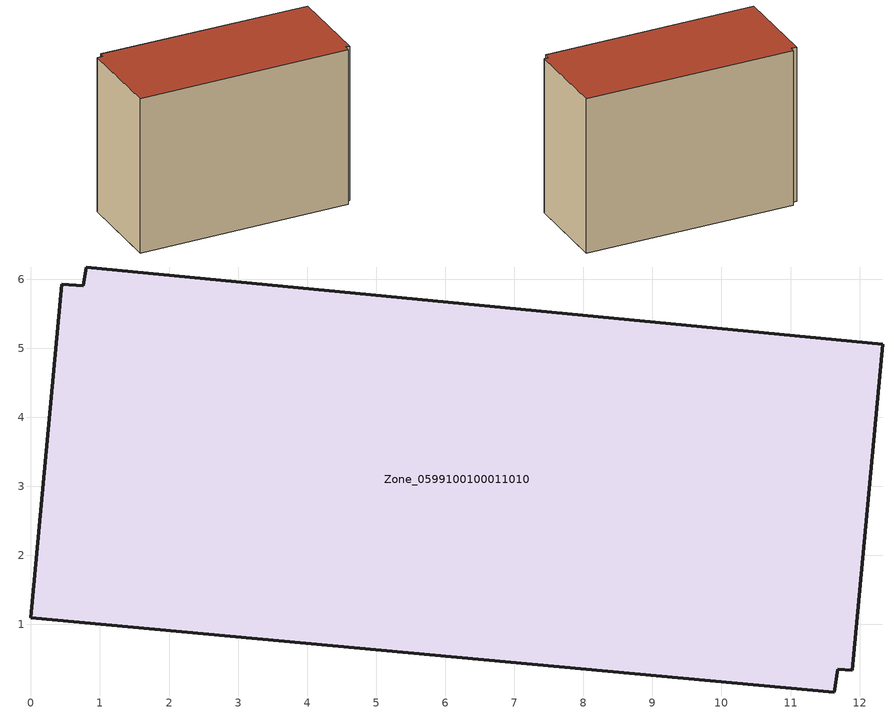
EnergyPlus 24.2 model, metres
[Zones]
Zone_0599100100011010
 floor ground (C_G): 0.45,5.93 0.76,5.9 0.8,6.18 12.33,5.05 11.89,0.34 11.68,0.35 11.63,0.02 0,1.09 z3.75
 wall outside (C_F): 12.33,5.05 0.8,6.18 0.76,5.9 0.45,5.93 0,1.09 11.63,0.02 11.68,0.35 11.89,0.34 12.33,5.05 z3.75:12.56
 roof outside (C_R): 0.76,5.9 0.45,5.93 0,1.09 11.63,0.02 11.68,0.35 11.89,0.34 12.33,5.05 0.8,6.18 z12.56
[BUILDING]
Pand.0599100100011010: North Axis=0; Terrain=City; Loads Convergence Tolerance Value=0.04; Temperature Convergence Tolerance Value=0.4; Solar Distribution=FullExterior; Maximum Number of Warmup Days=25; Minimum Number of Warmup Days=1
[Site:Location]
Rotterdam.The.Hague.AP_ZH_NLD Design_Conditions: Latitude=51.96; Longitude=4.45; Time Zone=1; Elevation=-4.5
[SITE:GROUNDTEMPERATURE:BUILDINGSURFACE]
18, 18, 18, 18, 18, 18, 18, 18, 18, 18, 18, 18
[MATERIAL] Thermal Absorptance=0.9; Solar Absorptance=0.7; Visible Absorptance=0.7
Name | Roughness | Thickness | Conductivity | Density | Specific Heat
G.TI.2015-2018 | MediumSmooth | 0.15 | 0.0428571 | 540 | 1210
F.TI.2015-2018 | Rough | 0.3 | 0.0666667 | 1920 | 840
R.TI.2015-2018 | MediumRough | 0.2 | 0.0333333 | 1500 | 1000
[CONSTRUCTION]
C_G: G.TI.2015-2018
C_F: F.TI.2015-2018
C_R: R.TI.2015-2018
[ZONE]
Zone_0599100100011010: Type=1; Multiplier=1; Ceiling Height=Autocalculate; Volume=Autocalculate; Floor Area=autocalculate; Part of Total Floor Area=Yes
[ZONEINFILTRATION:DESIGNFLOWRATE]
Infil_Zone_0599100100011010: Zone or ZoneList or Space or SpaceList=Zone_0599100100011010; Schedule=AlwaysOn; Design Flow Rate Calculation Method=Flow/Area; Flow Rate per Floor Area=0.0015; Constant Term Coefficient=1; Temperature Term Coefficient=0; Velocity Term Coefficient=0; Velocity Squared Term Coefficient=0
[HVACTEMPLATE:ZONE:IDEALLOADSAIRSYSTEM]
Zone_0599100100011010: Maximum Heating Supply Air Temperature=50; Minimum Cooling Supply Air Temperature=13; Maximum Heating Supply Air Humidity Ratio=0.0156; Minimum Cooling Supply Air Humidity Ratio=0.0077; Heating Limit=NoLimit; Cooling Limit=NoLimit; Dehumidification Control Type=ConstantSensibleHeatRatio; Cooling Sensible Heat Ratio=0.7; Dehumidification Setpoint=60; Humidification Control Type=None; Humidification Setpoint=30; Outdoor Air Method=None; Outdoor Air Flow Rate per Person=0.00944; Outdoor Air Flow Rate per Zone Floor Area=0; Outdoor Air Flow Rate per Zone=0; Demand Controlled Ventilation Type=None; Outdoor Air Economizer Type=NoEconomizer; Heat Recovery Type=None; Sensible Heat Recovery Effectiveness=0.7; Latent Heat Recovery Effectiveness=0.65
[ZONECONTROL:THERMOSTAT]
ThermostatControl_Zone_0599100100011010: Zone or ZoneList=Zone_0599100100011010; Control Type Schedule=DualSetpointControlType; Control 1=Thermostat_Zone_0599100100011010; Temperature Difference Between Cutout And Setpoint=0
[THERMOSTATSETPOINT:DUALSETPOINT]
Thermostat_Zone_0599100100011010: Heating Setpoint Temperature Schedule=HeatingSetpoint_Zone_0599100100011010; Cooling Setpoint Temperature Schedule=CoolingSetpoint_Zone_0599100100011010
[SCHEDULE:COMPACT]
HeatingSetpoint_Zone_0599100100011010: Through: 12/31, For: AllDays, Until: 24:00, 21
CoolingSetpoint_Zone_0599100100011010: Through: 12/31, For: AllDays, Until: 24:00, 24
DualSetpointControlType: Through: 12/31, For: AllDays, Until: 24:00, 4
AlwaysOn: Through: 12/31, For: AllDays, Until: 24:00, 1
